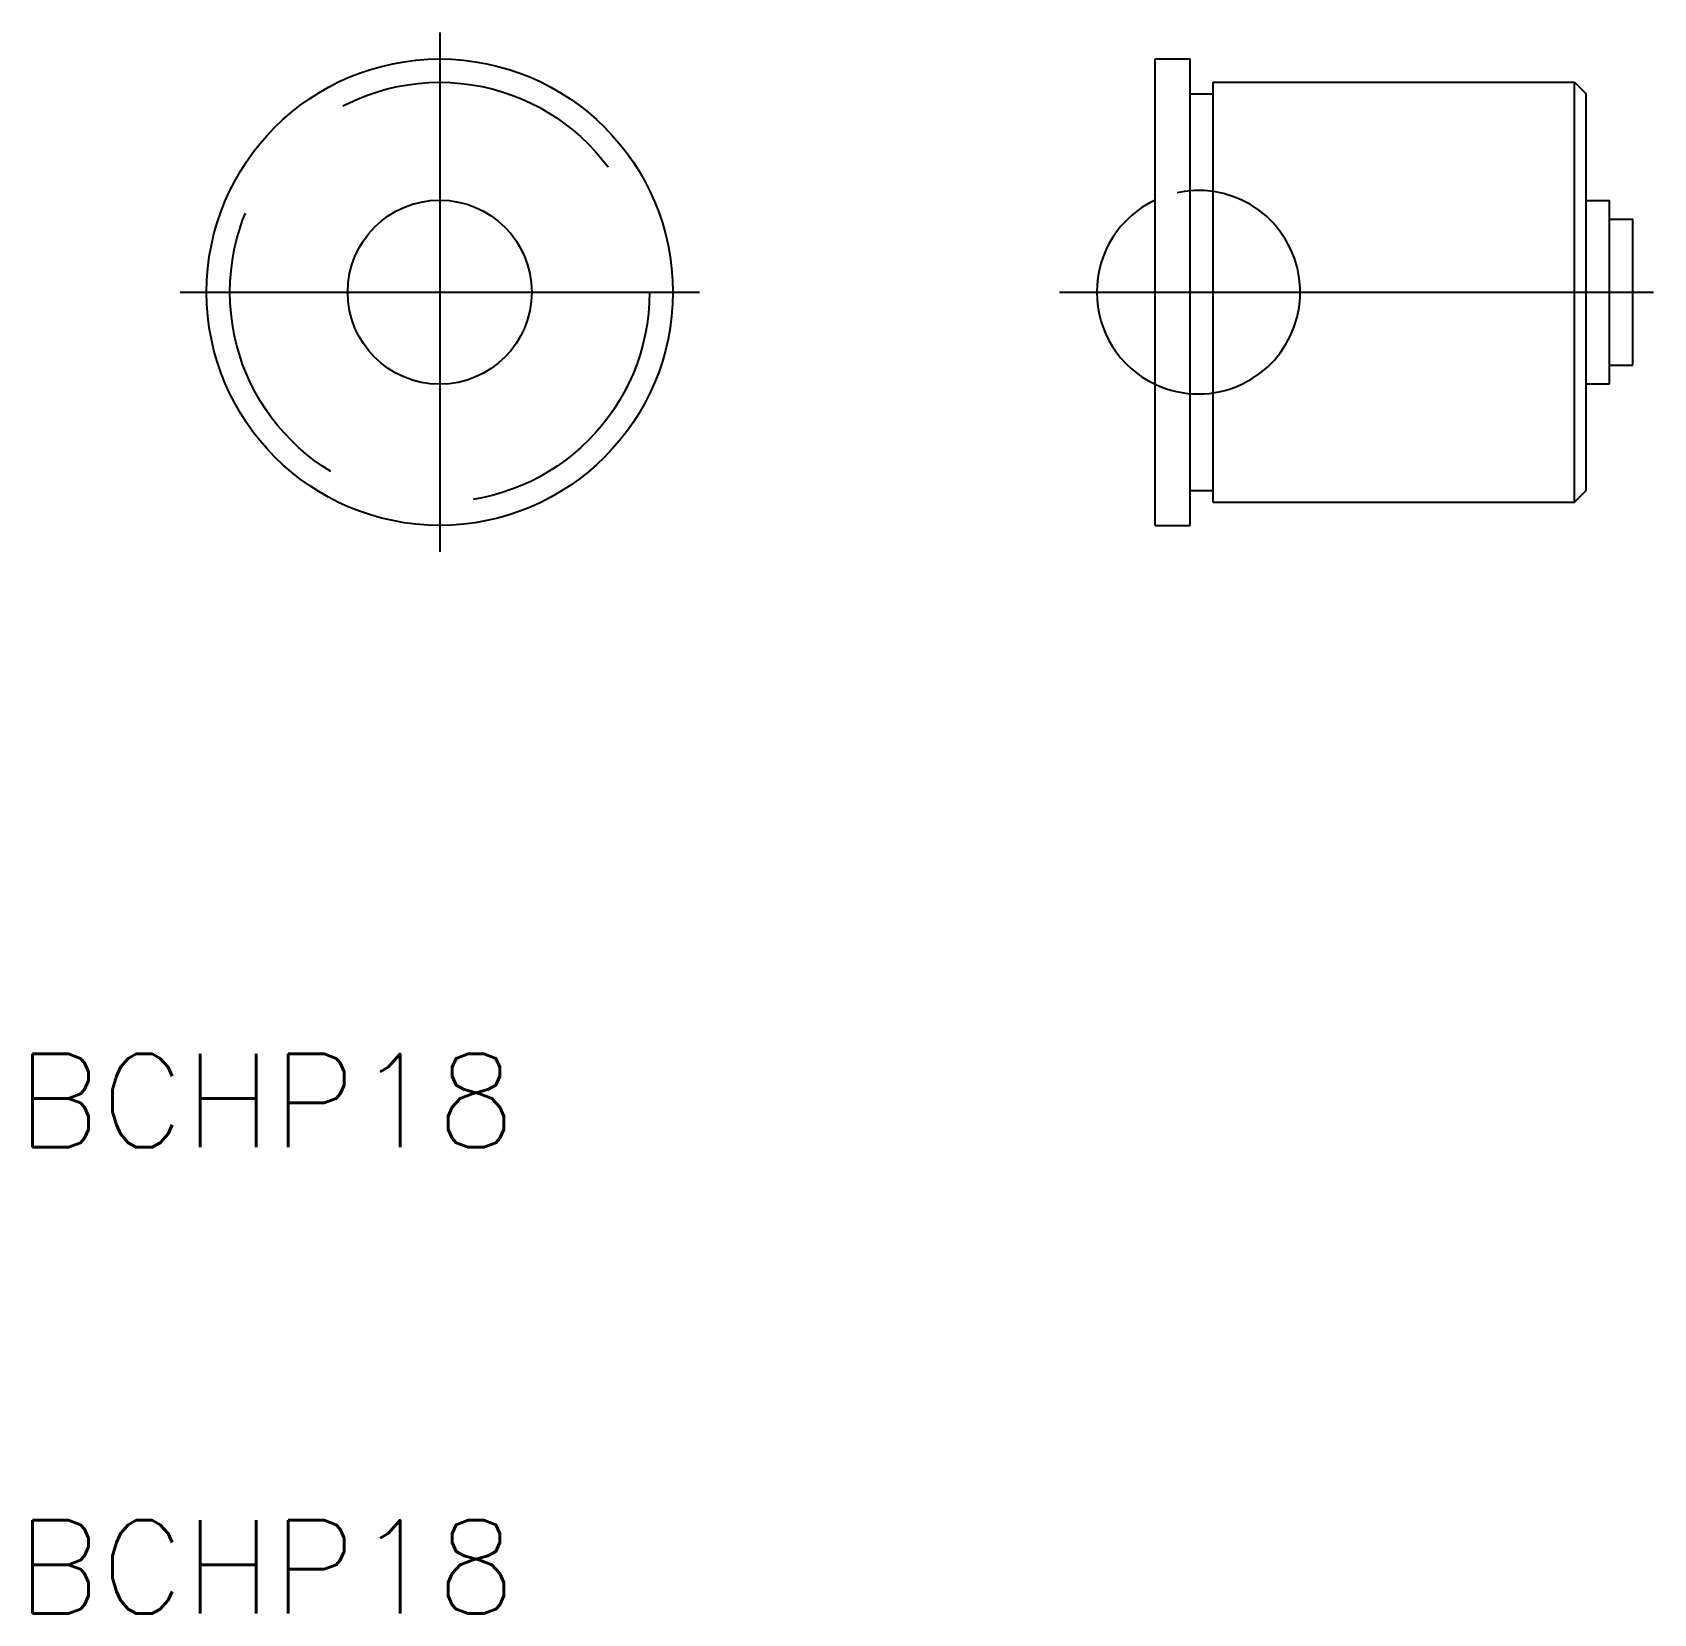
# Model space of a CAD drawing. Extents: x 11.2 to 80.7, y -116.8 to -49.
import ezdxf

# ---------------------------------------------------------------- set-up
doc = ezdxf.new("R2010")
doc.units = 0
doc.linetypes.add('CENTER', pattern=[50.8, 31.75, -6.35, 6.35, -6.35])
doc.linetypes.add('DASHED', pattern=[19.05, 12.7, -6.35])
doc.layers.get('0').update_dxf_attribs({"linetype": 'CONTINUOUS'})
doc.layers.add('CENTER', color=1, linetype='CENTER')
doc.styles.get("Standard").update_dxf_attribs({"font": 'txt.shx'})

msp = doc.modelspace()

# ---------------------------------------------------------------- linework, layer by layer
at = {"color": 7, "linetype": 'CONTINUOUS'}
for p, q in [((59.333, -70.163), (59.333, -50.163)), ((59.333, -50.163), (60.833, -50.163)), ((60.833, -70.163), (60.833, -50.163)), ((61.833, -69.163), (61.833, -51.163)), ((61.833, -51.163), (77.333, -51.163)), ((77.333, -69.163), (77.333, -51.163)), ((77.333, -51.163), (77.833, -51.663)), ((60.833, -51.663), (61.833, -51.663)), ((77.833, -68.663), (77.833, -51.663)), ((77.833, -56.23), (78.833, -56.23)), ((78.833, -64.096), (78.833, -56.23)), ((78.833, -57.033), (79.833, -57.033)), ((79.833, -63.292), (79.833, -57.033)), ((78.833, -63.292), (79.833, -63.292)), ((77.833, -64.096), (78.833, -64.096)), ((60.833, -68.663), (61.833, -68.663)), ((77.333, -69.163), (77.833, -68.663)), ((61.833, -69.163), (77.333, -69.163)), ((59.333, -70.163), (60.833, -70.163))]:
    msp.add_line(p, q, dxfattribs=at)
for radius in [10, 3.947]:
    msp.add_circle((28.648, -60.163), radius, dxfattribs=at)
at = {"color": 3, "linetype": 'DASHED'}
msp.add_circle((28.648, -60.163), 9, dxfattribs=at)
at = {"color": 7, "linetype": 'CONTINUOUS'}
msp.add_arc((61.198, -60.163), 4.365, 115.29394, 244.70606, dxfattribs=at)
at = {"color": 3, "linetype": 'DASHED'}
for start, end in [(295.29394, 115.29394), (244.70606, 295.29394)]:
    msp.add_arc((61.198, -60.163), 4.365, start, end, dxfattribs=at)
at = {"layer": 'CENTER', "color": 1, "linetype": 'CENTER'}
for p, q in [((28.648, -49.024), (28.648, -71.302)), ((17.509, -60.163), (39.787, -60.163)), ((55.24, -60.163), (80.719, -60.163))]:
    msp.add_line(p, q, dxfattribs=at)

# ---------------------------------------------------------------- texts
at = {"color": 7, "linetype": 'CONTINUOUS'}
for p in [(10.49, -96.831), (10.49, -116.831)]:
    msp.add_text('BCHP18', height=4, dxfattribs=at).set_placement(p)

doc.saveas('drawing.dxf')
